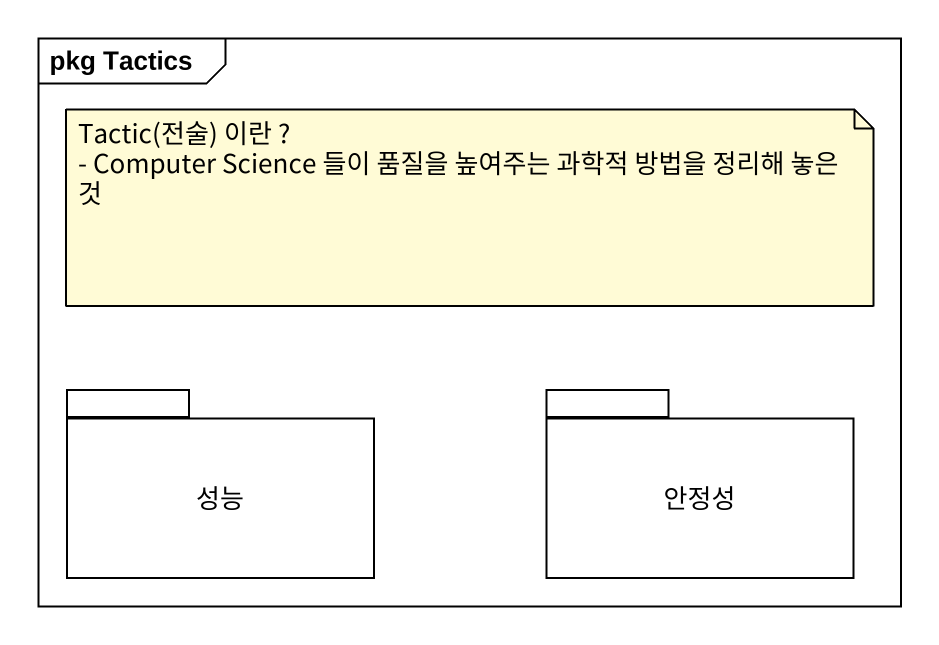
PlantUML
@startuml
mainframe pkg Tactics
package 성능 {
}
package 안정성 {
}
note as N1
  Tactic(전술) 이란 ?
  - Computer Science 들이 품질을 높여주는 과학적 방법을 정리해 놓은 것
end note
@enduml
